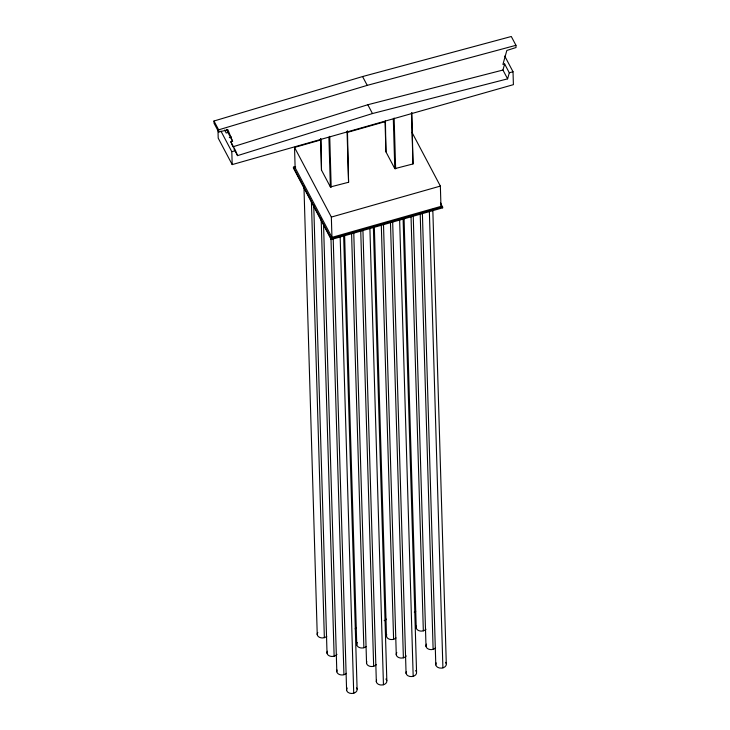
<?xml version="1.0" encoding="UTF-8"?>
<svg xmlns="http://www.w3.org/2000/svg" width="730" height="730" viewBox="0 0 730 730"><rect width="100%" height="100%" fill="white"/><g stroke="black" fill="none" stroke-linecap="round" stroke-linejoin="round"><path stroke-width="1.09" d="M502.943 70.044L504.64 63.975L502.915 64.468L506.83 50.47L516.019 47.532L515.955 45.315L511.292 36.5L362.573 76.55L213.981 121.016L214.045 123.233L218.708 132.048L227.924 129.757L232.587 141.319L230.862 141.803L232.888 146.812L367.81 104.737L502.943 70.044L507.605 78.858L372.464 113.551L237.551 155.627L233.919 148.774M507.605 78.858L509.303 72.799L504.64 63.975M320.999 139.056L321.492 170.108L330.398 186.962L348.575 182.263L347.453 130.807M385.422 120.742L385.915 151.794L394.811 168.648L412.988 163.949L411.866 112.493M348.575 182.263L347.06 131.427M412.988 163.949L411.483 113.113M229.311 137.66L231.492 136.975M218.708 132.048L218.644 129.84L367.236 85.364L515.955 45.315M232.587 141.319L227.924 132.495L226.2 132.988L224.648 130.049M504.731 56.064L513.017 71.741L513.4 84.653L232.195 164.597L231.811 151.676L235.525 150.626L237.551 155.627M509.303 72.799L513.017 71.741M411.957 132.349L440.363 186.086L440.966 206.38L331.949 237.378L295.13 167.718L294.528 147.414L320.689 139.977M346.859 132.541L385.011 121.691M440.546 202.885L442.699 207.831L331.21 239.531L293.451 168.11L293.423 167.179L295.613 166.559M293.451 168.11L295.641 167.48M331.949 237.378L331.347 217.075L440.363 186.086M331.21 239.531L331.183 238.61L442.672 206.909M331.183 187.199L329.723 136.355M440.573 203.807L442.699 207.831M362.573 76.55L367.236 85.364M367.81 104.737L372.464 113.551M294.528 147.414L331.347 217.075M293.423 167.179L331.183 238.61M230.862 141.803L235.525 150.626M220.934 131.108L231.811 151.676M213.981 121.016L218.644 129.84M232.195 164.597L218.206 138.143L217.987 130.606M321.501 170.136L320.579 138.545M226.656 129.347L227.924 132.495M432.808 209.318L446.295 663.762M429.359 211.153L442.909 667.877M422.378 212.768L435.801 664.939M420.179 213.133L433.127 649.353M413.235 215.879L426.01 646.415M411.026 216.262L423.336 630.839M404.046 217.859L416.228 627.9M403.106 218.909L416.565 672.211M399.629 219.602L413.18 676.327M394.136 118.041L395.642 168.876M393.315 118.908L394.793 168.612M392.649 221.217L406.072 673.389M390.477 222.723L403.389 657.812M385.029 121.362L385.942 151.858M383.496 224.338L396.28 654.874M381.297 224.712L393.607 639.288M374.317 226.309L386.489 636.35M373.377 227.358L386.827 680.661M369.891 228.052L383.451 684.777M362.947 230.808L376.342 681.838M360.748 231.182L373.66 666.262M353.767 232.788L366.551 663.324M351.568 233.162L363.868 647.747M344.624 235.899L356.76 644.8M343.648 235.808L357.098 689.111M340.162 236.511L353.721 693.226M333.19 238.126L346.604 690.288M328.901 137.222L330.38 186.926M330.945 237.35L343.93 674.712M323.536 224.156L336.822 671.773M321.163 218.836L334.139 656.197M313.745 205.641L327.031 653.259M311.409 201.453L324.357 637.673M303.926 185.986L317.24 634.735M326.775 636.314A5.292 3.796 -1.7 0 1 319.704 637.418A5.292 3.796 -1.7 0 1 317.796 632.463M336.968 654.354A5.292 3.796 -1.7 0 1 330.006 656.133A5.292 3.796 -1.7 0 1 327.414 651.233M346.358 673.352A5.292 3.796 -1.7 0 1 339.614 674.584A5.292 3.796 -1.7 0 1 337.059 670.012M356.578 687.915A5.292 3.796 -1.7 0 1 351.823 693.5A5.292 3.796 -1.7 0 1 347.161 688.016M356.505 627.864A5.292 3.796 -1.7 0 1 355.118 628.831M366.059 646.607A5.292 3.796 -1.7 0 1 359.06 647.41A5.292 3.796 -1.7 0 1 357.317 642.528M376.297 664.665A5.292 3.796 -1.7 0 1 369.526 666.198A5.292 3.796 -1.7 0 1 366.798 661.562M385.905 678.991A5.292 3.796 -1.7 0 1 382.328 684.995A5.292 3.796 -1.7 0 1 376.58 680.077M386.453 619.177A5.292 3.796 -1.7 0 1 384.172 620.664M396.025 637.929A5.292 3.796 -1.7 0 1 389.291 639.17A5.292 3.796 -1.7 0 1 386.736 634.589M406.227 655.969A5.292 3.796 -1.7 0 1 399.082 657.684A5.292 3.796 -1.7 0 1 396.828 652.593M415.635 670.542A5.292 3.796 -1.7 0 1 412.058 676.546A5.292 3.796 -1.7 0 1 406.318 671.627M415.735 611.183A5.292 3.796 -1.7 0 1 414.248 612.078M425.973 629.242A5.292 3.796 -1.7 0 1 419.193 630.775A5.292 3.796 -1.7 0 1 416.474 626.139M435.545 647.994A5.292 3.796 -1.7 0 1 428.474 649.098A5.292 3.796 -1.7 0 1 426.566 644.143M445.583 662.32A5.292 3.796 -1.7 0 1 441.404 668.133A5.292 3.796 -1.7 0 1 436.184 662.913"/></g></svg>
